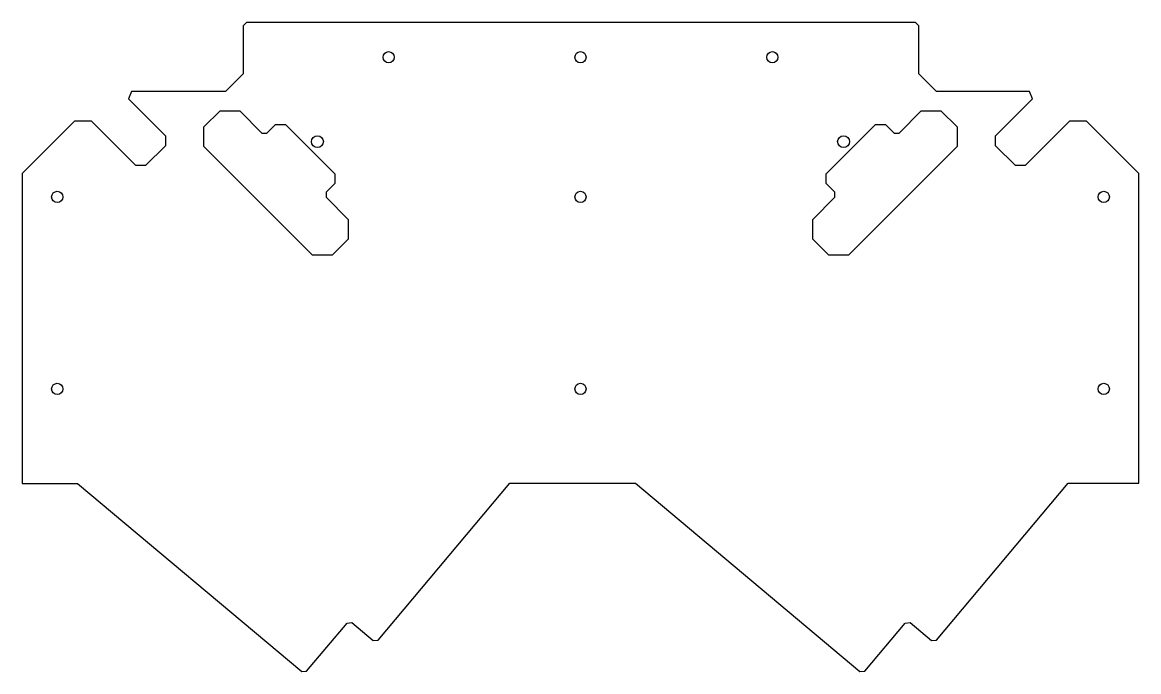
# Model space of a CAD drawing. Header units: millimetres. Extents: x -310 to 10, y -176 to 10.
import ezdxf

# ---------------------------------------------------------------- set-up
doc = ezdxf.new("R2010")
doc.units = ezdxf.units.MM
doc.layers.get('0').update_dxf_attribs({"linetype": 'CONTINUOUS'})

msp = doc.modelspace()

# ---------------------------------------------------------------- linework, layer by layer
for points in [[(-229.91, -176.01), (-228.5, -175.89), (-216.93, -162.1), (-215.52, -161.97), (-209.39, -167.12), (-207.99, -166.99), (-170.23, -122), (-134.28, -122), (-69.91, -176.01), (-68.5, -175.89), (-56.93, -162.1), (-55.52, -161.97), (-49.39, -167.12), (-47.99, -166.99), (-10.23, -122), (10, -122), (10, -33.28), (-5, -18.28), (-9.79, -18.28), (-22.52, -31.01), (-25.35, -31.01), (-31.01, -25.35), (-31.01, -22.52), (-20.4, -11.91), (-21.28, -9.79), (-48, -9.79), (-53, -4.79), (-53, 9), (-54, 10), (-245.72, 10), (-246.72, 9), (-246.72, -4.79), (-251.72, -9.79), (-278.72, -9.79), (-279.6, -11.91), (-268.99, -22.52), (-268.99, -25.35), (-274.65, -31.01), (-277.48, -31.01), (-290.21, -18.28), (-295, -18.28), (-310, -33.28), (-310, -122.12), (-294.14, -122.12)], [(-241.31, -21.71), (-239.9, -21.71), (-237.42, -19.23), (-234.59, -19.23), (-220.45, -33.37), (-220.45, -36.2), (-222.93, -38.68), (-222.93, -40.09), (-216.56, -46.46), (-216.56, -52.11), (-221.16, -56.71), (-226.81, -56.71), (-257.93, -25.6), (-257.93, -19.94), (-253.33, -15.34), (-247.67, -15.34)], [(-60.1, -21.71), (-58.69, -21.71), (-52.33, -15.34), (-46.67, -15.34), (-42.07, -19.94), (-42.07, -25.6), (-73.19, -56.71), (-78.84, -56.71), (-83.44, -52.11), (-83.44, -46.46), (-77.07, -40.09), (-77.07, -38.68), (-79.55, -36.2), (-79.55, -33.37), (-65.41, -19.23), (-62.58, -19.23)]]:
    msp.add_lwpolyline(points, close=True)
for centre, radius in [((-205, 0, 0), 1.6), ((-150, 0, 0), 1.6), ((-95, 0, 0), 1.6), ((-225.4, -24.18, 0), 1.7), ((-74.6, -24.18, 0), 1.7), ((-300, -40, 0), 1.6), ((-150, -40, 0), 1.6), ((0, -40, 0), 1.6), ((-300, -95, 0), 1.6), ((-150, -95, 0), 1.6), ((0, -95, 0), 1.6)]:
    msp.add_circle(centre, radius)

doc.saveas('drawing.dxf')
